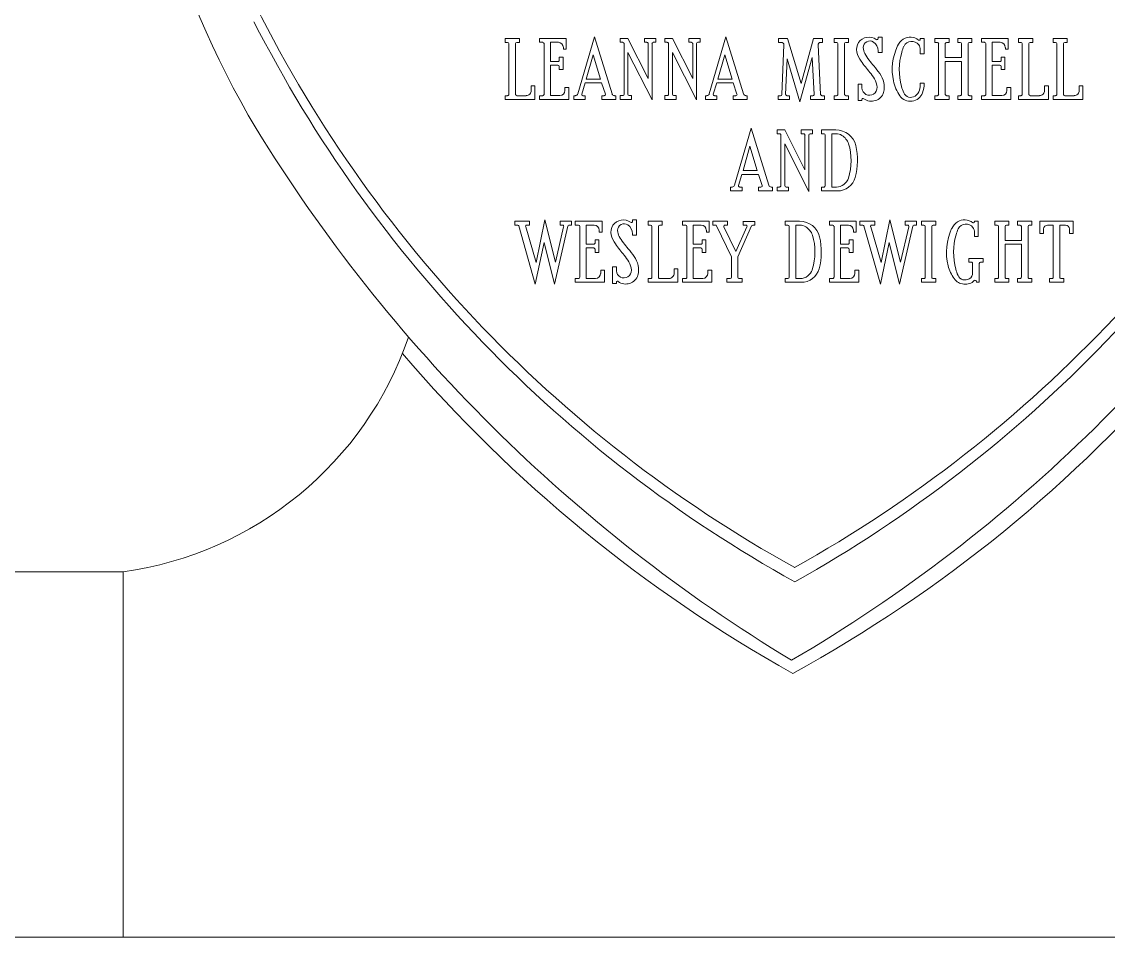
# Model space of a CAD drawing. Header units: inches. Extents: x -113 to 33, y -21 to 28.
# Drawn here: x 4.33 to 22.15, y 0 to 15.03 of the extents above; entities that cross this region are included whole.
import ezdxf

# ---------------------------------------------------------------- set-up
doc = ezdxf.new("R2010")
doc.units = ezdxf.units.IN
doc.header["$MEASUREMENT"] = 0
doc.layers.add('1', color=7, linetype='Continuous')

msp = doc.modelspace()

# ---------------------------------------------------------------- linework, layer by layer
at = {"color": 7, "linetype": 'Continuous', "lineweight": 5}
for p, q in [((12.261, 14.687), (12.261, 14.75)), ((12.261, 14.75), (12.495, 14.75)), ((12.303, 14.687), (12.261, 14.687)), ((12.324, 13.833), (12.324, 14.667)), ((12.433, 14.667), (12.433, 13.833)), ((12.495, 14.687), (12.454, 14.687)), ((12.495, 14.75), (12.495, 14.687)), ((12.827, 14.75), (13.265, 14.75)), ((12.827, 14.688), (12.827, 14.75)), ((12.879, 14.688), (12.827, 14.688)), ((12.9, 13.833), (12.9, 14.668)), ((13.135, 14.688), (13.004, 14.688)), ((13.004, 14.688), (13.004, 14.373)), ((13.265, 14.75), (13.265, 14.573)), ((13.454, 13.842), (13.725, 14.779)), ((13.725, 14.779), (14.015, 13.841)), ((14.15, 14.688), (14.15, 14.752)), ((14.15, 14.752), (14.276, 14.752)), ((14.192, 14.688), (14.15, 14.688)), ((14.213, 13.834), (14.213, 14.667)), ((14.276, 14.752), (14.609, 14.096)), ((14.546, 14.688), (14.546, 14.752)), ((14.546, 14.752), (14.734, 14.752)), ((14.588, 14.688), (14.546, 14.688)), ((14.609, 14.096), (14.609, 14.667)), ((14.671, 14.667), (14.671, 13.742)), ((14.734, 14.688), (14.692, 14.688)), ((14.734, 14.752), (14.734, 14.688)), ((14.879, 14.688), (14.879, 14.752)), ((14.879, 14.752), (15.005, 14.752)), ((14.921, 14.688), (14.879, 14.688)), ((14.942, 13.834), (14.942, 14.667)), ((15.005, 14.752), (15.338, 14.096)), ((15.275, 14.688), (15.275, 14.752)), ((15.275, 14.752), (15.463, 14.752)), ((15.317, 14.688), (15.275, 14.688)), ((15.338, 14.096), (15.338, 14.667)), ((15.4, 14.667), (15.4, 13.742)), ((15.463, 14.688), (15.421, 14.688)), ((15.463, 14.752), (15.463, 14.688)), ((15.611, 13.842), (15.882, 14.779)), ((15.882, 14.779), (16.172, 13.841)), ((16.748, 14.687), (16.748, 14.752)), ((16.748, 14.752), (16.894, 14.752)), ((16.791, 14.687), (16.748, 14.687)), ((16.8, 13.832), (16.833, 14.644)), ((16.894, 14.752), (17.115, 14.012)), ((17.115, 14.012), (17.321, 14.752)), ((17.321, 14.752), (17.467, 14.752)), ((17.394, 14.644), (17.436, 13.832)), ((17.467, 14.687), (17.436, 14.687)), ((17.467, 14.752), (17.467, 14.687)), ((17.657, 14.687), (17.657, 14.75)), ((17.657, 14.75), (17.891, 14.75)), ((17.699, 14.687), (17.657, 14.687)), ((17.72, 13.833), (17.72, 14.667)), ((17.829, 14.667), (17.829, 13.833)), ((17.891, 14.687), (17.85, 14.687)), ((17.891, 14.75), (17.891, 14.687)), ((18.38, 14.75), (18.38, 14.773)), ((18.38, 14.773), (18.443, 14.773)), ((18.443, 14.773), (18.443, 14.523)), ((19.07, 14.741), (19.07, 14.749)), ((19.07, 14.749), (19.132, 14.749)), ((19.132, 14.749), (19.132, 14.499)), ((19.309, 14.687), (19.309, 14.75)), ((19.309, 14.75), (19.543, 14.75)), ((19.351, 14.687), (19.309, 14.687)), ((19.372, 13.833), (19.372, 14.667)), ((19.481, 14.667), (19.481, 14.438)), ((19.543, 14.687), (19.502, 14.687)), ((19.543, 14.75), (19.543, 14.687)), ((19.684, 14.687), (19.684, 14.75)), ((19.684, 14.75), (19.918, 14.75)), ((19.726, 14.687), (19.684, 14.687)), ((19.747, 14.438), (19.747, 14.667)), ((19.856, 14.667), (19.856, 13.833)), ((19.918, 14.687), (19.877, 14.687)), ((19.918, 14.75), (19.918, 14.687)), ((20.075, 14.75), (20.513, 14.75)), ((20.075, 14.688), (20.075, 14.75)), ((20.127, 14.688), (20.075, 14.688)), ((20.148, 13.833), (20.148, 14.668)), ((20.383, 14.688), (20.252, 14.688)), ((20.252, 14.688), (20.252, 14.373)), ((20.513, 14.75), (20.513, 14.573)), ((20.681, 14.687), (20.681, 14.75)), ((20.681, 14.75), (20.915, 14.75)), ((20.723, 14.687), (20.681, 14.687)), ((20.744, 13.833), (20.744, 14.667)), ((20.853, 14.667), (20.853, 13.833)), ((20.915, 14.687), (20.874, 14.687)), ((20.915, 14.75), (20.915, 14.687)), ((21.248, 14.687), (21.248, 14.75)), ((21.248, 14.75), (21.482, 14.75)), ((21.29, 14.687), (21.248, 14.687)), ((21.311, 13.833), (21.311, 14.667)), ((21.42, 14.667), (21.42, 13.833)), ((21.482, 14.687), (21.441, 14.687)), ((21.482, 14.75), (21.482, 14.687)), ((13.15, 14.393), (13.15, 14.446)), ((13.15, 14.446), (13.212, 14.446)), ((13.212, 14.446), (13.212, 14.24)), ((13.218, 14.573), (13.218, 14.604)), ((13.265, 14.573), (13.218, 14.573)), ((13.593, 14.083), (13.706, 14.482)), ((13.706, 14.482), (13.827, 14.083)), ((14.671, 13.742), (14.276, 14.522)), ((14.276, 14.522), (14.276, 13.834)), ((15.4, 13.742), (15.005, 14.522)), ((15.005, 14.522), (15.005, 13.834)), ((15.75, 14.083), (15.863, 14.482)), ((15.863, 14.482), (15.984, 14.083)), ((17.298, 14.436), (17.097, 13.712)), ((17.332, 13.833), (17.298, 14.436)), ((18.38, 14.523), (18.38, 14.547)), ((18.443, 14.523), (18.38, 14.523)), ((19.07, 14.499), (19.07, 14.562)), ((19.132, 14.499), (19.07, 14.499)), ((19.481, 14.438), (19.747, 14.438)), ((20.398, 14.393), (20.398, 14.446)), ((20.398, 14.446), (20.46, 14.446)), ((20.46, 14.446), (20.46, 14.24)), ((20.466, 14.573), (20.466, 14.604)), ((20.513, 14.573), (20.466, 14.573)), ((13.004, 14.373), (13.129, 14.373)), ((13.129, 14.313), (13.004, 14.313)), ((13.004, 14.313), (13.004, 13.813)), ((13.15, 14.24), (13.15, 14.292)), ((16.886, 14.417), (16.863, 13.833)), ((17.097, 13.712), (16.886, 14.417)), ((19.747, 14.375), (19.481, 14.375)), ((19.481, 14.375), (19.481, 13.833)), ((19.747, 13.833), (19.747, 14.375)), ((20.252, 14.373), (20.377, 14.373)), ((20.377, 14.313), (20.252, 14.313)), ((20.252, 14.313), (20.252, 13.813)), ((20.398, 14.24), (20.398, 14.292)), ((13.212, 14.24), (13.15, 14.24)), ((13.827, 14.083), (13.593, 14.083)), ((15.984, 14.083), (15.75, 14.083)), ((20.46, 14.24), (20.398, 14.24)), ((12.689, 13.898), (12.689, 13.971)), ((12.689, 13.971), (12.751, 13.971)), ((12.751, 13.971), (12.751, 13.75)), ((13.242, 13.896), (13.242, 13.948)), ((13.242, 13.948), (13.306, 13.948)), ((13.306, 13.948), (13.306, 13.75)), ((13.575, 14.021), (13.518, 13.839)), ((13.845, 14.021), (13.575, 14.021)), ((13.907, 13.839), (13.845, 14.021)), ((15.732, 14.021), (15.675, 13.839)), ((16.002, 14.021), (15.732, 14.021)), ((16.064, 13.839), (16.002, 14.021)), ((18.052, 13.731), (18.052, 14.002)), ((18.052, 14.002), (18.114, 14.002)), ((18.114, 14.002), (18.114, 13.94)), ((19.071, 14.016), (19.133, 14.016)), ((20.49, 13.896), (20.49, 13.948)), ((20.49, 13.948), (20.554, 13.948)), ((20.554, 13.948), (20.554, 13.75)), ((21.108, 13.898), (21.108, 13.971)), ((21.108, 13.971), (21.171, 13.971)), ((21.171, 13.971), (21.171, 13.75)), ((21.676, 13.898), (21.676, 13.971)), ((21.676, 13.971), (21.738, 13.971)), ((21.738, 13.971), (21.738, 13.75)), ((12.261, 13.75), (12.261, 13.812)), ((12.261, 13.812), (12.303, 13.812)), ((12.751, 13.75), (12.261, 13.75)), ((12.454, 13.812), (12.605, 13.812)), ((12.454, 13.812), (12.496, 13.812)), ((12.827, 13.75), (12.827, 13.812)), ((12.827, 13.812), (12.879, 13.812)), ((13.306, 13.75), (12.827, 13.75)), ((13.004, 13.813), (13.158, 13.813)), ((13.389, 13.75), (13.389, 13.812)), ((13.389, 13.812), (13.414, 13.812)), ((13.577, 13.75), (13.389, 13.75)), ((13.538, 13.812), (13.577, 13.812)), ((13.577, 13.812), (13.577, 13.75)), ((13.847, 13.75), (13.847, 13.812)), ((13.847, 13.812), (13.887, 13.812)), ((14.077, 13.75), (13.847, 13.75)), ((14.055, 13.812), (14.077, 13.812)), ((14.077, 13.812), (14.077, 13.75)), ((14.15, 13.75), (14.15, 13.813)), ((14.15, 13.813), (14.192, 13.813)), ((14.337, 13.75), (14.15, 13.75)), ((14.296, 13.813), (14.337, 13.813)), ((14.337, 13.813), (14.337, 13.75)), ((14.879, 13.75), (14.879, 13.813)), ((14.879, 13.813), (14.921, 13.813)), ((15.067, 13.75), (14.879, 13.75)), ((15.025, 13.813), (15.067, 13.813)), ((15.067, 13.813), (15.067, 13.75)), ((15.546, 13.75), (15.546, 13.812)), ((15.546, 13.812), (15.571, 13.812)), ((15.734, 13.75), (15.546, 13.75)), ((15.695, 13.812), (15.734, 13.812)), ((15.734, 13.812), (15.734, 13.75)), ((16.004, 13.75), (16.004, 13.812)), ((16.004, 13.812), (16.044, 13.812)), ((16.234, 13.75), (16.004, 13.75)), ((16.212, 13.812), (16.234, 13.812)), ((16.234, 13.812), (16.234, 13.75)), ((16.738, 13.75), (16.738, 13.812)), ((16.738, 13.812), (16.779, 13.812)), ((16.926, 13.75), (16.738, 13.75)), ((16.884, 13.812), (16.926, 13.812)), ((16.926, 13.812), (16.926, 13.75)), ((17.27, 13.75), (17.27, 13.812)), ((17.27, 13.812), (17.311, 13.812)), ((17.499, 13.75), (17.27, 13.75)), ((17.457, 13.812), (17.499, 13.812)), ((17.499, 13.812), (17.499, 13.75)), ((17.657, 13.75), (17.657, 13.812)), ((17.657, 13.812), (17.699, 13.812)), ((17.892, 13.75), (17.657, 13.75)), ((17.85, 13.812), (17.892, 13.812)), ((17.892, 13.812), (17.892, 13.75)), ((18.114, 13.731), (18.052, 13.731)), ((18.114, 13.75), (18.114, 13.731)), ((19.309, 13.75), (19.309, 13.812)), ((19.309, 13.812), (19.351, 13.812)), ((19.544, 13.75), (19.309, 13.75)), ((19.502, 13.812), (19.544, 13.812)), ((19.544, 13.812), (19.544, 13.75)), ((19.684, 13.75), (19.684, 13.812)), ((19.684, 13.812), (19.726, 13.812)), ((19.919, 13.75), (19.684, 13.75)), ((19.877, 13.812), (19.919, 13.812)), ((19.919, 13.812), (19.919, 13.75)), ((20.075, 13.75), (20.075, 13.812)), ((20.075, 13.812), (20.127, 13.812)), ((20.554, 13.75), (20.075, 13.75)), ((20.252, 13.813), (20.406, 13.813)), ((20.681, 13.75), (20.681, 13.812)), ((20.681, 13.812), (20.723, 13.812)), ((21.171, 13.75), (20.681, 13.75)), ((20.874, 13.812), (21.025, 13.812)), ((20.874, 13.812), (20.915, 13.812)), ((21.248, 13.75), (21.248, 13.812)), ((21.248, 13.812), (21.29, 13.812)), ((21.738, 13.75), (21.248, 13.75)), ((21.441, 13.812), (21.592, 13.812)), ((21.441, 13.812), (21.483, 13.812)), ((16.025, 12.342), (16.296, 13.279)), ((16.296, 13.279), (16.586, 12.341)), ((16.721, 13.188), (16.721, 13.252)), ((16.721, 13.252), (16.847, 13.252)), ((16.763, 13.188), (16.721, 13.188)), ((16.847, 13.252), (17.18, 12.596)), ((17.117, 13.188), (17.117, 13.252)), ((17.117, 13.252), (17.305, 13.252)), ((17.159, 13.188), (17.117, 13.188)), ((17.305, 13.188), (17.263, 13.188)), ((17.305, 13.252), (17.305, 13.188)), ((17.45, 13.25), (17.684, 13.25)), ((17.45, 13.188), (17.45, 13.25)), ((17.492, 13.188), (17.45, 13.188)), ((16.784, 12.334), (16.784, 13.167)), ((17.242, 12.242), (16.847, 13.022)), ((16.847, 13.022), (16.847, 12.334)), ((17.18, 12.596), (17.18, 13.167)), ((17.242, 13.167), (17.242, 12.242)), ((17.513, 12.333), (17.513, 13.168)), ((17.621, 13.186), (17.621, 12.311)), ((17.689, 13.186), (17.621, 13.186)), ((16.164, 12.583), (16.277, 12.982)), ((16.277, 12.982), (16.398, 12.583)), ((16.146, 12.521), (16.089, 12.339)), ((16.416, 12.521), (16.146, 12.521)), ((16.398, 12.583), (16.164, 12.583)), ((16.478, 12.339), (16.416, 12.521)), ((15.96, 12.25), (15.96, 12.312)), ((15.96, 12.312), (15.985, 12.312)), ((16.109, 12.312), (16.148, 12.312)), ((16.148, 12.312), (16.148, 12.25)), ((16.418, 12.25), (16.418, 12.312)), ((16.418, 12.312), (16.458, 12.312)), ((16.626, 12.312), (16.648, 12.312)), ((16.648, 12.312), (16.648, 12.25)), ((16.721, 12.25), (16.721, 12.313)), ((16.721, 12.313), (16.763, 12.313)), ((16.867, 12.313), (16.909, 12.313)), ((16.909, 12.313), (16.909, 12.25)), ((17.45, 12.25), (17.45, 12.312)), ((17.45, 12.312), (17.492, 12.312)), ((17.621, 12.311), (17.694, 12.311)), ((16.148, 12.25), (15.96, 12.25)), ((16.648, 12.25), (16.418, 12.25)), ((16.909, 12.25), (16.721, 12.25)), ((17.71, 12.25), (17.45, 12.25)), ((12.771, 11.076), (12.914, 11.773)), ((12.914, 11.773), (13.089, 11.08)), ((14.352, 11.75), (14.352, 11.773)), ((14.352, 11.773), (14.414, 11.773)), ((14.414, 11.773), (14.414, 11.523)), ((18.43, 11.076), (18.573, 11.773)), ((18.573, 11.773), (18.748, 11.08)), ((12.423, 11.752), (12.664, 11.752)), ((12.423, 11.688), (12.423, 11.752)), ((12.468, 11.688), (12.423, 11.688)), ((12.757, 10.721), (12.487, 11.674)), ((12.599, 11.662), (12.771, 11.076)), ((12.664, 11.688), (12.619, 11.688)), ((12.664, 11.752), (12.664, 11.688)), ((13.288, 11.672), (13.073, 10.718)), ((13.089, 11.08), (13.222, 11.662)), ((13.164, 11.688), (13.164, 11.752)), ((13.164, 11.752), (13.351, 11.752)), ((13.202, 11.688), (13.164, 11.688)), ((13.351, 11.688), (13.309, 11.688)), ((13.351, 11.752), (13.351, 11.688)), ((13.413, 11.75), (13.851, 11.75)), ((13.413, 11.688), (13.413, 11.75)), ((13.465, 11.688), (13.413, 11.688)), ((13.486, 10.833), (13.486, 11.668)), ((13.721, 11.688), (13.59, 11.688)), ((13.59, 11.688), (13.59, 11.373)), ((13.804, 11.573), (13.804, 11.604)), ((13.851, 11.75), (13.851, 11.573)), ((14.606, 11.687), (14.606, 11.75)), ((14.606, 11.75), (14.84, 11.75)), ((14.647, 11.687), (14.606, 11.687)), ((14.668, 10.833), (14.668, 11.667)), ((14.777, 11.667), (14.777, 10.833)), ((14.84, 11.687), (14.798, 11.687)), ((14.84, 11.75), (14.84, 11.687)), ((15.171, 11.75), (15.609, 11.75)), ((15.171, 11.688), (15.171, 11.75)), ((15.223, 11.688), (15.171, 11.688)), ((15.244, 10.833), (15.244, 11.668)), ((15.479, 11.688), (15.348, 11.688)), ((15.348, 11.688), (15.348, 11.373)), ((15.562, 11.573), (15.562, 11.604)), ((15.609, 11.75), (15.609, 11.573)), ((15.67, 11.75), (15.91, 11.75)), ((15.67, 11.688), (15.67, 11.75)), ((15.709, 11.688), (15.67, 11.688)), ((15.972, 11.167), (15.728, 11.676)), ((15.851, 11.659), (16.046, 11.255)), ((15.91, 11.688), (15.87, 11.688)), ((15.91, 11.75), (15.91, 11.688)), ((16.046, 11.255), (16.228, 11.659)), ((16.303, 11.675), (16.077, 11.166)), ((16.165, 11.688), (16.165, 11.75)), ((16.165, 11.749), (16.358, 11.749)), ((16.209, 11.688), (16.165, 11.688)), ((16.358, 11.687), (16.322, 11.687)), ((16.358, 11.749), (16.358, 11.687)), ((16.857, 11.75), (17.092, 11.75)), ((16.857, 11.688), (16.857, 11.75)), ((16.899, 11.688), (16.857, 11.688)), ((16.92, 10.833), (16.92, 11.667)), ((17.029, 11.686), (17.029, 10.811)), ((17.096, 11.686), (17.029, 11.686)), ((17.583, 11.75), (18.021, 11.75)), ((17.583, 11.688), (17.583, 11.75)), ((17.635, 11.688), (17.583, 11.688)), ((17.656, 10.833), (17.656, 11.668)), ((17.891, 11.688), (17.76, 11.688)), ((17.76, 11.688), (17.76, 11.373)), ((17.974, 11.573), (17.974, 11.604)), ((18.021, 11.75), (18.021, 11.573)), ((18.082, 11.752), (18.323, 11.752)), ((18.082, 11.688), (18.082, 11.752)), ((18.127, 11.688), (18.082, 11.688)), ((18.416, 10.721), (18.146, 11.674)), ((18.258, 11.662), (18.43, 11.076)), ((18.323, 11.688), (18.278, 11.688)), ((18.323, 11.752), (18.323, 11.688)), ((18.947, 11.672), (18.732, 10.718)), ((18.748, 11.08), (18.881, 11.662)), ((18.823, 11.688), (18.823, 11.752)), ((18.823, 11.752), (19.01, 11.752)), ((18.861, 11.688), (18.823, 11.688)), ((19.01, 11.688), (18.968, 11.688)), ((19.01, 11.752), (19.01, 11.688)), ((19.09, 11.687), (19.09, 11.75)), ((19.09, 11.75), (19.324, 11.75)), ((19.131, 11.687), (19.09, 11.687)), ((19.152, 10.833), (19.152, 11.667)), ((19.261, 11.667), (19.261, 10.833)), ((19.324, 11.687), (19.282, 11.687)), ((19.324, 11.75), (19.324, 11.687)), ((19.96, 11.743), (19.96, 11.751)), ((19.96, 11.751), (20.022, 11.751)), ((20.022, 11.751), (20.022, 11.501)), ((20.291, 11.687), (20.291, 11.75)), ((20.291, 11.75), (20.525, 11.75)), ((20.333, 11.687), (20.291, 11.687)), ((20.354, 10.833), (20.354, 11.667)), ((20.463, 11.667), (20.463, 11.438)), ((20.525, 11.687), (20.484, 11.687)), ((20.525, 11.75), (20.525, 11.687)), ((20.666, 11.687), (20.666, 11.75)), ((20.666, 11.75), (20.9, 11.75)), ((20.708, 11.687), (20.666, 11.687)), ((20.729, 11.438), (20.729, 11.667)), ((20.838, 11.667), (20.838, 10.833)), ((20.9, 11.687), (20.859, 11.687)), ((20.9, 11.75), (20.9, 11.687)), ((21.033, 11.75), (21.579, 11.75)), ((21.033, 11.552), (21.033, 11.75)), ((21.094, 11.625), (21.094, 11.552)), ((21.251, 11.688), (21.157, 11.688)), ((21.251, 10.832), (21.251, 11.688)), ((21.453, 11.688), (21.36, 11.688)), ((21.36, 11.688), (21.36, 10.832)), ((21.516, 11.552), (21.516, 11.625)), ((21.579, 11.75), (21.579, 11.552)), ((13.736, 11.393), (13.736, 11.446)), ((13.736, 11.446), (13.799, 11.446)), ((13.799, 11.446), (13.799, 11.24)), ((13.851, 11.573), (13.804, 11.573)), ((14.352, 11.523), (14.352, 11.547)), ((14.414, 11.523), (14.352, 11.523)), ((15.494, 11.393), (15.494, 11.446)), ((15.494, 11.446), (15.556, 11.446)), ((15.556, 11.446), (15.556, 11.24)), ((15.609, 11.573), (15.562, 11.573)), ((17.906, 11.393), (17.906, 11.446)), ((17.906, 11.446), (17.968, 11.446)), ((17.968, 11.446), (17.968, 11.24)), ((18.021, 11.573), (17.974, 11.573)), ((19.96, 11.501), (19.96, 11.564)), ((20.022, 11.501), (19.96, 11.501)), ((20.463, 11.438), (20.729, 11.438)), ((21.094, 11.552), (21.033, 11.552)), ((21.579, 11.552), (21.516, 11.552)), ((12.901, 11.4), (12.757, 10.721)), ((13.073, 10.718), (12.901, 11.4)), ((13.59, 11.373), (13.715, 11.373)), ((13.715, 11.313), (13.59, 11.313)), ((13.59, 11.313), (13.59, 10.813)), ((13.736, 11.24), (13.736, 11.292)), ((13.799, 11.24), (13.736, 11.24)), ((15.348, 11.373), (15.473, 11.373)), ((15.473, 11.313), (15.348, 11.313)), ((15.348, 11.313), (15.348, 10.813)), ((15.494, 11.24), (15.494, 11.292)), ((15.556, 11.24), (15.494, 11.24)), ((17.76, 11.373), (17.885, 11.373)), ((17.885, 11.313), (17.76, 11.313)), ((17.76, 11.313), (17.76, 10.813)), ((17.906, 11.24), (17.906, 11.292)), ((17.968, 11.24), (17.906, 11.24)), ((18.56, 11.4), (18.416, 10.721)), ((18.732, 10.718), (18.56, 11.4)), ((20.729, 11.375), (20.463, 11.375)), ((20.463, 11.375), (20.463, 10.833)), ((20.729, 10.833), (20.729, 11.375)), ((15.972, 10.833), (15.972, 11.167)), ((16.077, 11.167), (16.077, 10.833)), ((19.867, 11.079), (19.867, 11.141)), ((19.867, 11.141), (20.101, 11.141)), ((19.908, 11.079), (19.867, 11.079)), ((19.867, 11.079), (19.867, 11.079)), ((19.929, 10.907), (19.929, 11.059)), ((20.038, 11.059), (20.038, 10.75)), ((20.101, 11.079), (20.059, 11.079)), ((20.101, 11.141), (20.101, 11.079)), ((13.829, 10.896), (13.829, 10.948)), ((13.829, 10.948), (13.892, 10.948)), ((13.892, 10.948), (13.892, 10.75)), ((14.023, 10.731), (14.023, 11.002)), ((14.023, 11.002), (14.086, 11.002)), ((14.086, 11.002), (14.086, 10.94)), ((15.033, 10.898), (15.033, 10.971)), ((15.033, 10.971), (15.096, 10.971)), ((15.096, 10.971), (15.096, 10.75)), ((15.586, 10.896), (15.586, 10.948)), ((15.586, 10.948), (15.65, 10.948)), ((15.65, 10.948), (15.65, 10.75)), ((17.998, 10.896), (17.998, 10.948)), ((17.998, 10.948), (18.062, 10.948)), ((18.062, 10.948), (18.062, 10.75)), ((13.413, 10.75), (13.413, 10.812)), ((13.413, 10.812), (13.465, 10.812)), ((13.892, 10.75), (13.413, 10.75)), ((13.59, 10.813), (13.745, 10.813)), ((14.086, 10.731), (14.023, 10.731)), ((14.086, 10.75), (14.086, 10.731)), ((14.606, 10.75), (14.606, 10.812)), ((14.606, 10.812), (14.647, 10.812)), ((15.096, 10.75), (14.606, 10.75)), ((14.798, 10.812), (14.949, 10.812)), ((14.798, 10.812), (14.84, 10.812)), ((15.171, 10.75), (15.171, 10.812)), ((15.171, 10.812), (15.223, 10.812)), ((15.65, 10.75), (15.171, 10.75)), ((15.348, 10.813), (15.502, 10.813)), ((15.9, 10.75), (15.9, 10.813)), ((15.9, 10.813), (15.952, 10.813)), ((16.15, 10.75), (15.9, 10.75)), ((16.097, 10.813), (16.15, 10.813)), ((16.15, 10.813), (16.15, 10.75)), ((16.857, 10.75), (16.857, 10.812)), ((16.857, 10.812), (16.899, 10.812)), ((17.117, 10.75), (16.857, 10.75)), ((17.029, 10.811), (17.101, 10.811)), ((17.583, 10.75), (17.583, 10.812)), ((17.583, 10.812), (17.635, 10.812)), ((18.062, 10.75), (17.583, 10.75)), ((17.76, 10.813), (17.914, 10.813)), ((19.09, 10.75), (19.09, 10.812)), ((19.09, 10.812), (19.131, 10.812)), ((19.324, 10.75), (19.09, 10.75)), ((19.282, 10.812), (19.324, 10.812)), ((19.324, 10.812), (19.324, 10.75)), ((19.992, 10.75), (19.992, 10.762)), ((20.038, 10.75), (19.992, 10.75)), ((20.291, 10.75), (20.291, 10.812)), ((20.291, 10.812), (20.333, 10.812)), ((20.525, 10.75), (20.291, 10.75)), ((20.484, 10.812), (20.525, 10.812)), ((20.525, 10.812), (20.525, 10.75)), ((20.666, 10.75), (20.666, 10.812)), ((20.666, 10.812), (20.708, 10.812)), ((20.9, 10.75), (20.666, 10.75)), ((20.859, 10.812), (20.9, 10.812)), ((20.9, 10.812), (20.9, 10.75)), ((21.188, 10.75), (21.188, 10.81)), ((21.188, 10.81), (21.23, 10.81)), ((21.423, 10.75), (21.188, 10.75)), ((21.381, 10.81), (21.423, 10.81)), ((21.423, 10.81), (21.423, 10.75)), ((6, 6), (-6, 6)), ((6, 6), (6, 0)), ((-6, 0), (6, 0))]:
    msp.add_line(p, q, dxfattribs=at)
for centre, radius, start, end in [((21.064, 20.923), 14.986, 179.4873, 210.7049), ((27.452, 24.925), 21.554, 205.4394, 241.0263), ((6.422, 25.013), 21.703, 299.2018, 334.4891), ((27.63, 24.951), 21.869, 206.9896, 240.9546), ((6.214, 25.065), 22.057, 299.3139, 332.9268), ((12.304, 14.667), 0.0205, 1.3975, 91.3969), ((12.454, 14.667), 0.0205, 88.603, 178.6026), ((12.879, 14.667), 0.0205, 1.3974, 91.397), ((13.132, 14.603), 0.0854, 0.9384, 88.3755), ((14.192, 14.667), 0.0205, 358.6029, 91.397), ((14.588, 14.667), 0.0205, 358.603, 91.397), ((14.693, 14.665), 0.0223, 93.2157, 176.7843), ((14.922, 14.667), 0.0205, 358.6029, 91.397), ((15.318, 14.667), 0.0205, 358.603, 91.397), ((15.423, 14.665), 0.0223, 93.2157, 176.7843), ((16.792, 14.646), 0.0411, 357.2886, 91.3632), ((17.437, 14.644), 0.0427, 90.9042, 180.4439), ((17.7, 14.667), 0.0205, 1.3974, 91.397), ((17.85, 14.667), 0.0205, 88.603, 178.6026), ((18.223, 14.573), 0.198, 97.716, 193.3434), ((18.243, 14.603), 0.107, 55.4024, 181.2073), ((18.23, 14.571), 0.201, 54.2526, 99.6475), ((18.215, 14.551), 0.165, 358.5135, 57.7222), ((18.36, 14.75), 0.0203, 231.0264, 0.7062), ((19.53, 14.241), 0.919, 155.0847, 191.7734), ((18.98, 14.486), 0.317, 126.5403, 153.3801), ((19.263, 14.407), 0.509, 154.5783, 166.4935), ((18.906, 14.553), 0.22, 51.6668, 121.5203), ((18.932, 14.561), 0.143, 37.6355, 153.4196), ((19.053, 14.74), 0.0175, 236.4725, 1.2783), ((18.928, 14.568), 0.142, 357.5517, 34.7563), ((19.352, 14.667), 0.0205, 1.3975, 91.3969), ((19.502, 14.667), 0.0205, 88.603, 178.6026), ((19.727, 14.667), 0.0205, 1.3975, 91.3969), ((19.877, 14.667), 0.0205, 88.6029, 178.6026), ((20.127, 14.667), 0.0205, 1.3974, 91.397), ((20.38, 14.603), 0.0854, 0.9384, 88.3755), ((20.723, 14.667), 0.0205, 1.3975, 91.3969), ((20.873, 14.667), 0.0205, 88.603, 178.6026), ((21.291, 14.667), 0.0205, 1.3975, 91.3969), ((21.441, 14.667), 0.0205, 88.603, 178.6026), ((18.471, 14.645), 0.457, 194.9395, 215.6633), ((18.344, 14.603), 0.208, 180.6538, 209.1297), ((19.202, 15.1), 1.199, 209.8933, 221.8234), ((19.808, 14.234), 1.081, 164.3252, 194.4506), ((13.129, 14.394), 0.0205, 268.6028, 358.603), ((13.127, 14.291), 0.0223, 3.2156, 86.7843), ((19.835, 15.586), 2.113, 214.8408, 221.176), ((17.462, 13.541), 1.136, 33.847, 41.903), ((20.377, 14.394), 0.0205, 268.6028, 358.603), ((20.376, 14.291), 0.0223, 3.2156, 86.7843), ((20.41, 15.645), 2.606, 213.8033, 216.6947), ((18.075, 13.937), 0.287, 2.7591, 31.4937), ((18.114, 13.954), 0.366, 346.2477, 36.9458), ((18.238, 13.944), 0.124, 182.0169, 3.0686), ((19.292, 14.193), 0.676, 191.9281, 214.6611), ((19.267, 14.091), 0.521, 194.1096, 206.2476), ((18.904, 13.939), 0.157, 300.9624, 347.2078), ((18.644, 14.01), 0.427, 345.7464, 0.792), ((18.717, 14.002), 0.416, 339.837, 1.8544), ((12.304, 13.833), 0.0205, 268.6029, 1.3971), ((12.454, 13.833), 0.0205, 178.6028, 271.3972), ((12.606, 13.896), 0.0835, 269.8577, 1.3613), ((12.879, 13.833), 0.0205, 268.6028, 1.3972), ((13.159, 13.897), 0.0836, 269.7562, 359.5577), ((13.414, 13.853), 0.0406, 268.9015, 344.8383), ((13.538, 13.834), 0.0211, 166.6624, 268.4747), ((13.887, 13.833), 0.0203, 267.645, 19.2973), ((14.054, 13.854), 0.0413, 197.3404, 270.7755), ((14.192, 13.834), 0.0205, 268.6028, 1.3972), ((14.296, 13.834), 0.0205, 178.6028, 268.6028), ((14.922, 13.834), 0.0205, 268.6028, 1.3972), ((15.026, 13.834), 0.0205, 178.6028, 268.6028), ((15.572, 13.853), 0.0406, 268.9015, 344.8383), ((15.695, 13.834), 0.0211, 166.6624, 268.4747), ((16.045, 13.833), 0.0203, 267.645, 19.2973), ((16.211, 13.854), 0.0413, 197.3404, 270.7755), ((16.781, 13.831), 0.019, 263.8392, 3.3664), ((16.884, 13.833), 0.0205, 178.6028, 271.3972), ((17.312, 13.833), 0.0205, 268.6028, 1.3973), ((17.457, 13.833), 0.0204, 181.0678, 271.7265), ((17.7, 13.833), 0.0205, 268.6028, 1.3972), ((17.85, 13.833), 0.0205, 178.6028, 271.3972), ((18.132, 13.751), 0.0179, 38.6195, 183.5518), ((18.271, 13.929), 0.208, 233.2267, 342.7037), ((18.908, 13.934), 0.213, 216.0001, 339.4051), ((18.916, 13.91), 0.126, 203.1931, 303.1245), ((19.352, 13.833), 0.0205, 268.6029, 1.3971), ((19.502, 13.833), 0.0205, 178.6028, 271.3972), ((19.727, 13.833), 0.0205, 268.6029, 1.3971), ((19.877, 13.833), 0.0205, 178.6027, 271.3973), ((20.127, 13.833), 0.0205, 268.6028, 1.3972), ((20.407, 13.897), 0.0836, 269.7562, 359.5577), ((20.723, 13.833), 0.0205, 268.6029, 1.3971), ((20.873, 13.833), 0.0205, 178.6028, 271.3972), ((21.025, 13.896), 0.0835, 269.8577, 1.3613), ((21.291, 13.833), 0.0205, 268.6029, 1.3971), ((21.441, 13.833), 0.0205, 178.6028, 271.3972), ((21.593, 13.896), 0.0835, 269.8577, 1.3613), ((30.557, 27.01), 26.259, 211.5476, 238.8154), ((16.764, 13.167), 0.0205, 358.6029, 91.397), ((4.109, 26.451), 25.397, 300.398, 328.737), ((17.16, 13.167), 0.0205, 358.603, 91.397), ((17.264, 13.165), 0.0223, 93.2157, 176.7843), ((17.491, 13.165), 0.0224, 6.1611, 86.6333), ((17.69, 12.919), 0.331, 13.0449, 90.8837), ((17.694, 13.014), 0.173, 57.9535, 91.9054), ((17.647, 12.935), 0.264, 19.6539, 58.2796), ((16.968, 12.747), 0.968, 342.7134, 16.5962), ((16.959, 12.748), 1.081, 345.1544, 13.1351), ((15.986, 12.353), 0.0406, 268.9015, 344.8383), ((16.109, 12.334), 0.0211, 166.6624, 268.4747), ((16.459, 12.333), 0.0203, 267.645, 19.2973), ((16.625, 12.354), 0.0413, 197.3404, 270.7755), ((16.764, 12.334), 0.0205, 268.6028, 1.3972), ((16.868, 12.334), 0.0205, 178.6028, 268.6028), ((17.491, 12.335), 0.0223, 273.2155, 356.7845), ((17.689, 12.525), 0.214, 271.217, 342.2365), ((17.717, 12.547), 0.297, 268.6085, 345.3429), ((14.194, 11.573), 0.198, 97.716, 193.3434), ((14.201, 11.571), 0.201, 54.2526, 99.6475), ((19.796, 11.555), 0.22, 51.6668, 121.5203), ((12.468, 11.668), 0.0198, 17.0427, 90.1886), ((12.618, 11.668), 0.0199, 87.0951, 197.7679), ((13.203, 11.668), 0.0199, 342.2321, 92.9049), ((13.308, 11.667), 0.0209, 88.0967, 166.5114), ((13.465, 11.667), 0.0205, 1.3974, 91.397), ((13.718, 11.603), 0.0854, 0.9384, 88.3755), ((14.214, 11.603), 0.107, 55.4024, 181.2073), ((14.315, 11.603), 0.208, 180.6538, 209.1297), ((14.186, 11.551), 0.165, 358.5135, 57.7222), ((14.331, 11.75), 0.0203, 231.0264, 0.7062), ((14.648, 11.667), 0.0205, 1.3975, 91.3969), ((14.798, 11.667), 0.0205, 88.603, 178.6026), ((15.223, 11.667), 0.0205, 1.3974, 91.397), ((15.476, 11.603), 0.0854, 0.9384, 88.3755), ((15.71, 11.667), 0.0206, 24.6128, 90.836), ((15.869, 11.668), 0.0199, 86.1956, 207.3409), ((16.211, 11.668), 0.0199, 332.659, 93.8045), ((16.322, 11.666), 0.0206, 89.164, 155.387), ((16.898, 11.665), 0.0224, 6.1611, 86.6333), ((17.097, 11.419), 0.331, 13.0449, 90.8837), ((17.102, 11.514), 0.173, 57.9535, 91.9054), ((17.054, 11.435), 0.264, 19.6539, 58.2796), ((17.635, 11.667), 0.0205, 1.3974, 91.397), ((17.888, 11.603), 0.0854, 0.9384, 88.3755), ((18.127, 11.668), 0.0198, 17.0427, 90.1886), ((18.276, 11.668), 0.0199, 87.0951, 197.7679), ((18.862, 11.668), 0.0199, 342.2321, 92.9049), ((18.967, 11.667), 0.0209, 88.0967, 166.5114), ((19.132, 11.667), 0.0205, 1.3974, 91.397), ((19.282, 11.667), 0.0205, 88.603, 178.6026), ((20.424, 11.242), 0.924, 155.1602, 193.9246), ((19.87, 11.488), 0.317, 126.5403, 153.3801), ((20.153, 11.409), 0.509, 154.5783, 166.4935), ((19.821, 11.563), 0.143, 37.6356, 153.4195), ((19.942, 11.743), 0.0175, 236.4721, 1.2787), ((19.818, 11.57), 0.142, 357.6227, 34.6852), ((20.333, 11.667), 0.0205, 1.3975, 91.3969), ((20.483, 11.667), 0.0205, 88.603, 178.6026), ((20.708, 11.667), 0.0205, 1.3975, 91.3969), ((20.858, 11.667), 0.0205, 88.6029, 178.6026), ((21.159, 11.623), 0.065, 91.7111, 178.2889), ((21.452, 11.623), 0.065, 1.7111, 88.2889), ((14.443, 11.645), 0.457, 194.9395, 215.6633), ((15.173, 12.1), 1.199, 209.8933, 221.8234), ((16.376, 11.247), 0.968, 342.7134, 16.5962), ((16.367, 11.248), 1.081, 345.1544, 13.1351), ((20.698, 11.236), 1.081, 164.3252, 194.4506), ((13.716, 11.394), 0.0205, 268.6028, 358.603), ((13.714, 11.291), 0.0223, 3.2156, 86.7843), ((15.806, 12.586), 2.113, 214.8408, 221.176), ((13.434, 10.541), 1.136, 33.847, 41.903), ((15.473, 11.394), 0.0205, 268.6028, 358.603), ((15.472, 11.291), 0.0223, 3.2156, 86.7843), ((17.885, 11.394), 0.0205, 268.6028, 358.603), ((17.884, 11.291), 0.0223, 3.2156, 86.7843), ((16.381, 12.645), 2.606, 213.8033, 216.6947), ((14.046, 10.937), 0.287, 2.7591, 31.4937), ((14.085, 10.954), 0.366, 346.2477, 36.9458), ((19.909, 11.058), 0.0205, 1.3971, 91.3972), ((20.059, 11.058), 0.0205, 88.6027, 178.6027), ((13.745, 10.897), 0.0836, 269.7562, 359.5577), ((14.21, 10.944), 0.124, 182.0169, 3.0686), ((14.95, 10.896), 0.0835, 269.8577, 1.3613), ((15.503, 10.897), 0.0836, 269.7562, 359.5577), ((17.097, 11.025), 0.214, 271.217, 342.2365), ((17.125, 11.047), 0.297, 268.6085, 345.3429), ((17.915, 10.897), 0.0836, 269.7562, 359.5577), ((20.128, 11.172), 0.619, 194.1744, 215.8772), ((20.096, 11.071), 0.456, 193.2402, 207.1171), ((19.818, 10.903), 0.112, 300.6984, 1.8876), ((13.465, 10.833), 0.0205, 268.6028, 1.3972), ((14.104, 10.751), 0.0179, 38.6195, 183.5518), ((14.242, 10.929), 0.208, 233.2267, 342.7037), ((14.648, 10.833), 0.0205, 268.6029, 1.3971), ((14.798, 10.833), 0.0205, 178.6028, 271.3972), ((15.223, 10.833), 0.0205, 268.6028, 1.3972), ((15.952, 10.834), 0.0205, 271.3972, 358.6027), ((16.098, 10.834), 0.0205, 181.3973, 268.6028), ((16.898, 10.835), 0.0223, 273.2155, 356.7845), ((17.635, 10.833), 0.0205, 268.6028, 1.3972), ((19.132, 10.833), 0.0205, 268.6028, 1.3972), ((19.282, 10.833), 0.0205, 178.6028, 271.3972), ((19.806, 10.938), 0.221, 215.6939, 313.1935), ((19.806, 10.913), 0.126, 203.1931, 303.1245), ((19.971, 10.761), 0.0212, 2.8138, 130.789), ((20.333, 10.833), 0.0205, 268.6029, 1.3971), ((20.483, 10.833), 0.0205, 178.6028, 271.3972), ((20.708, 10.833), 0.0205, 268.6029, 1.3971), ((20.858, 10.833), 0.0205, 178.6027, 271.3973), ((21.231, 10.831), 0.0205, 268.6028, 1.3972), ((21.381, 10.831), 0.0205, 178.6027, 271.3972), ((5.207, 11.73), 5.785, 277.874, 340.9985), ((28.479, 24.868), 23.539, 220.4909, 240.7542), ((6.014, 24.348), 22.824, 298.7107, 319.6947)]:
    msp.add_arc(centre, radius, start, end, dxfattribs=at)
at = {"layer": '1', "color": 7, "linetype": 'Continuous', "lineweight": 5}
msp.add_line((33.016, 0), (-33.016, 0), dxfattribs=at)

doc.saveas('drawing.dxf')
